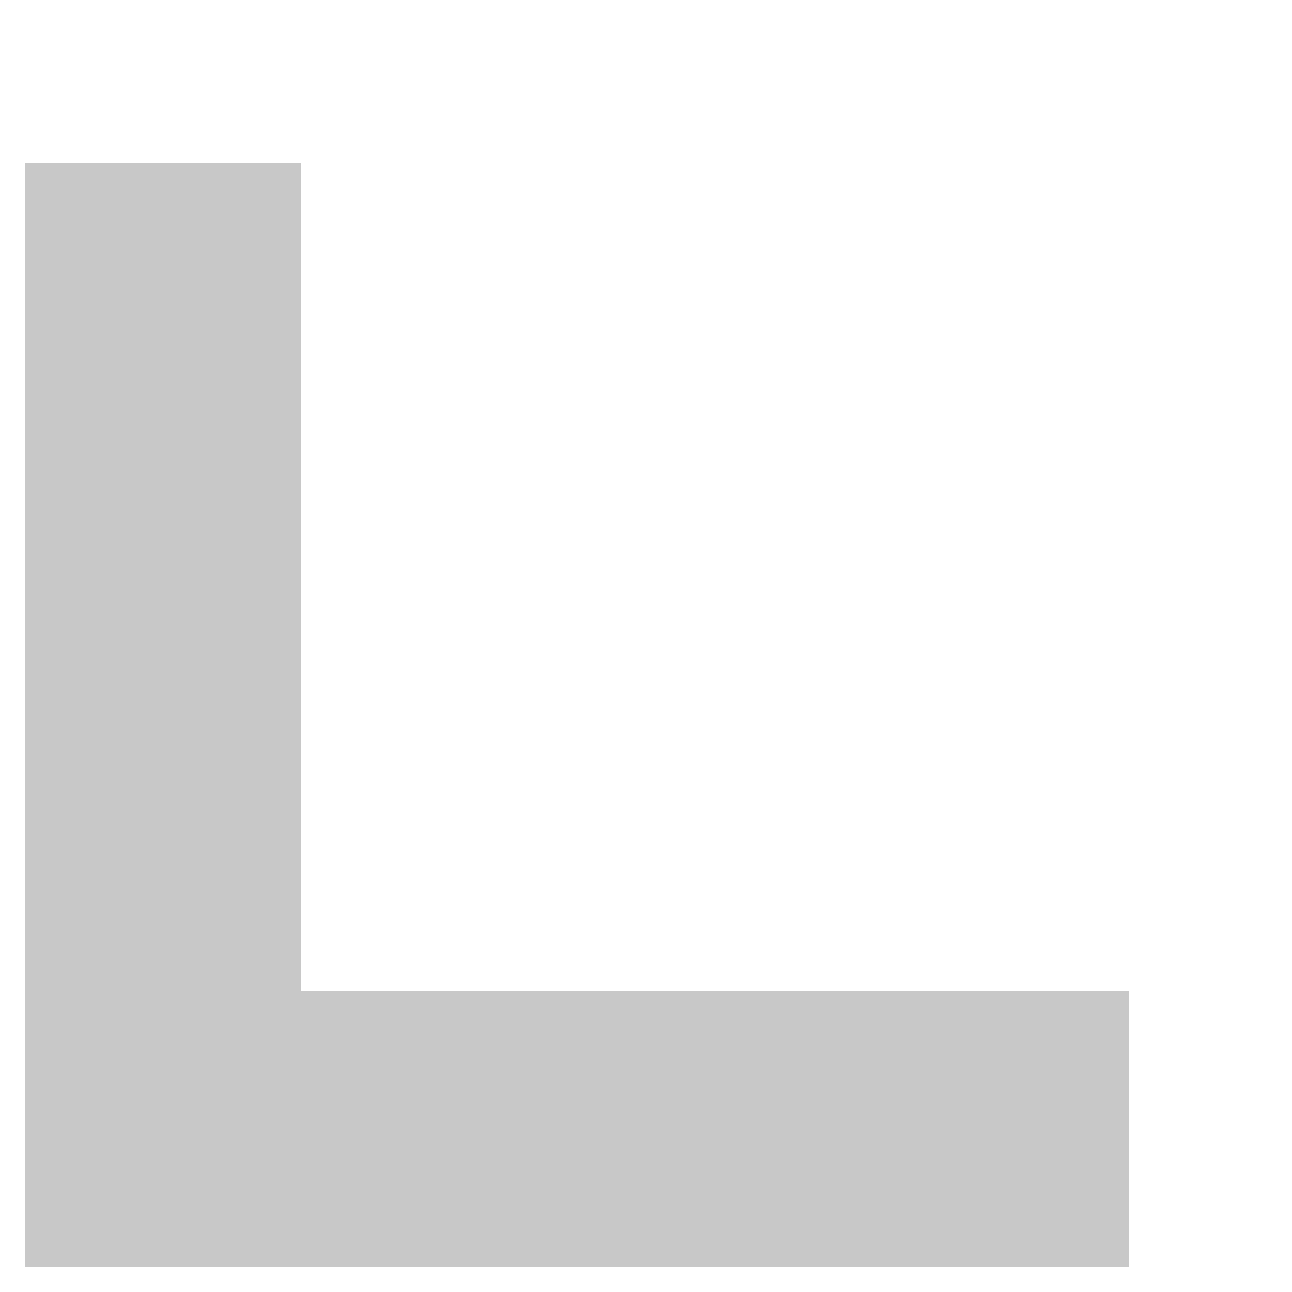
# Model space of a CAD drawing. Extents: x -50 to 400, y -50 to 400.
import ezdxf

# ---------------------------------------------------------------- set-up
doc = ezdxf.new("R2010")
doc.units = 0
doc.header["$LTSCALE"] = 100
doc.layers.get('0').update_dxf_attribs({"linetype": 'CONTINUOUS'})

msp = doc.modelspace()

# ---------------------------------------------------------------- linework, layer by layer
at = {"color": 0, "const_width": 100}
msp.add_lwpolyline([(0, 350), (0, 0), (350, 0)], dxfattribs=at)

doc.saveas('drawing.dxf')
